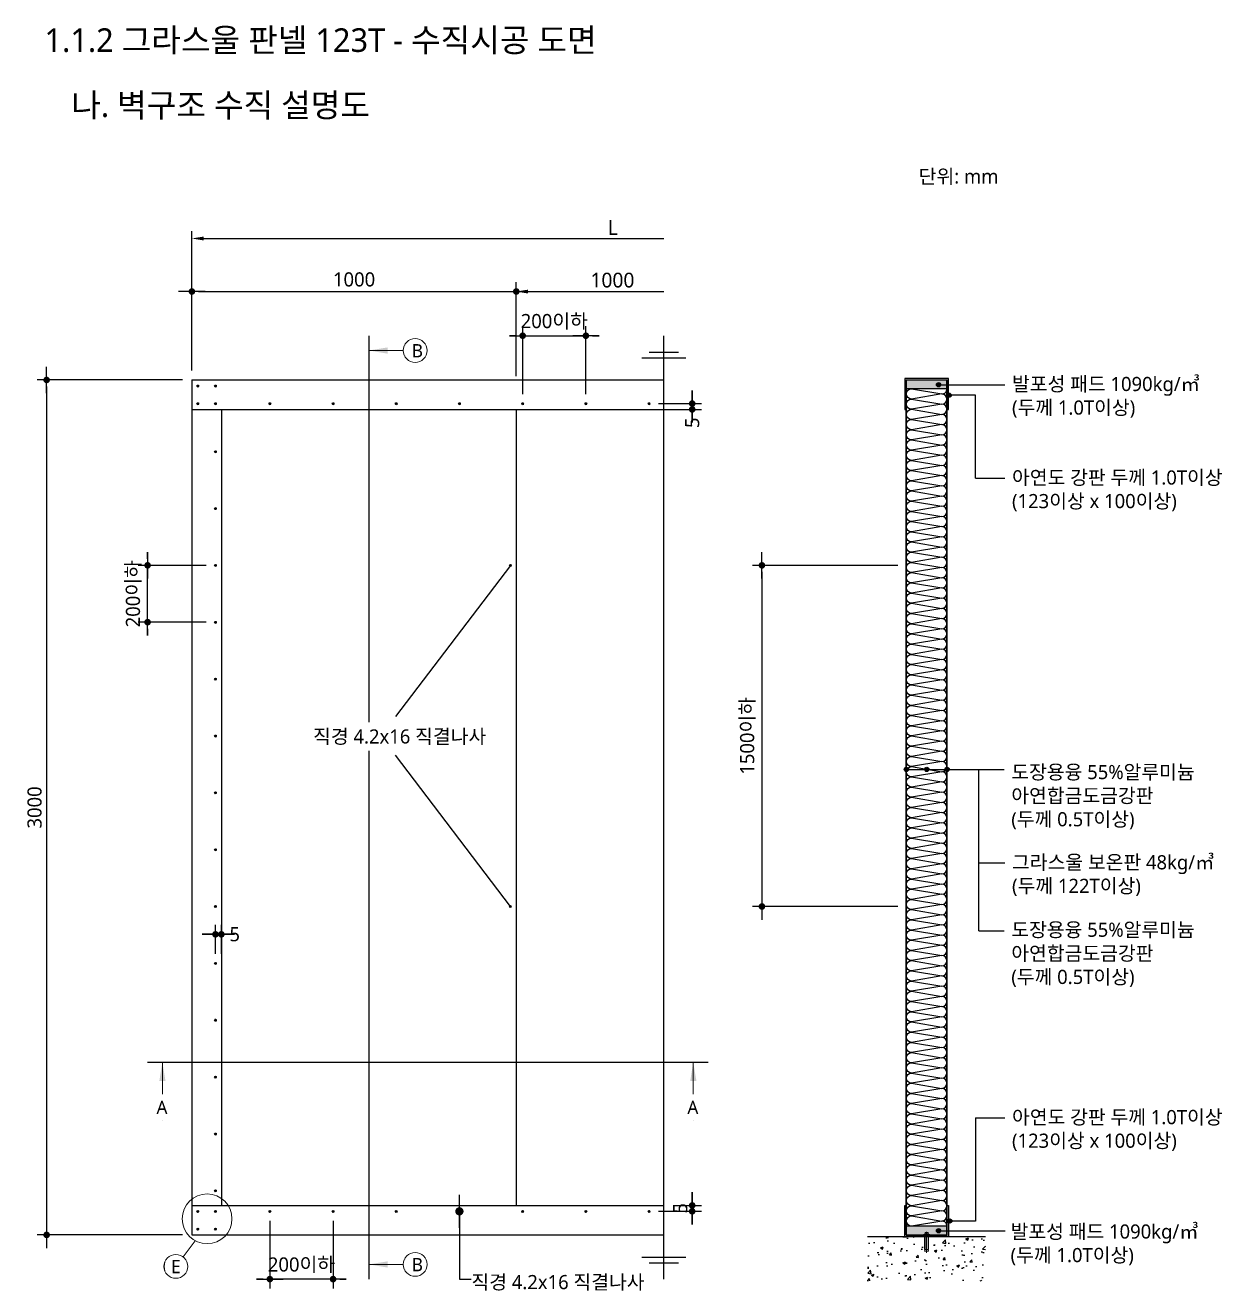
# Model space of a CAD drawing. Header units: millimetres. Extents: x -1365 to 31821, y 84 to 2865.
# Drawn here: x 17125 to 18146, y 1004 to 2077 of the extents above; entities that cross this region are included whole.
import ezdxf

# ---------------------------------------------------------------- set-up
doc = ezdxf.new("R2010")
doc.units = ezdxf.units.MM
doc.header["$LTSCALE"] = 10
doc.layers.get('DEFPOINTS').update_dxf_attribs({"color": 137})
for name, color, linetype in [('DIM', 7, 'Continuous'), ('SYM-LEAD', 6, 'Continuous'), ('SYP_BOLT', 9, 'Continuous'), ('SYP_CEN', 1, 'Continuous'), ('SYP_FLASHING', 5, 'Continuous'), ('SYP_HATCH', 9, 'Continuous'), ('SYP_INSUL', 252, 'Continuous'), ('SYP_LEADER', 7, 'Continuous'), ('SYP_PANEL', 2, 'Continuous'), ('SYP_STEEL', 4, 'Continuous'), ('SYP_TEXT', 3, 'Continuous'), ('TEXT', 3, 'Continuous')]:
    doc.layers.add(name, color=color, linetype=linetype)
doc.styles.get("Standard").update_dxf_attribs({"font": 'malgun.ttf'})
doc.styles.add('SY PANEL', font='malgun.ttf')
doc.styles.add('SY맑은고딕', font='malgun.ttf', dxfattribs={"height": 100})
doc.styles.add('맑은고딕', font='malgun.ttf')
doc.styles.add('스타일1', font='malgun.ttf')
doc.dimstyles.new('GAUN-10', dxfattribs={"dimscale": 10, "dimtxt": 1.5, "dimasz": 0.7, "dimexe": 1, "dimexo": 1, "dimgap": 0.5, "dimtad": 1, "dimdec": 0, "dimzin": 1, "dimdsep": 46, "dimlunit": 6, "dimtxsty": '맑은고딕', "dimblk": 'CJDOT', "dimcen": 0.09, "dimdle": 1, "dimclrd": 256, "dimclre": 256, "dimclrt": 3, "dimadec": 0, "dimazin": 0, "dimtfac": 1, "dimtdec": 0, "dimtix": 1, "dimtmove": 2, "dimatfit": 3, "dimldrblk": 'CJDOT', "dimfxl": 1, "dimtolj": 1, "dimtzin": 1, "dimarcsym": 0})
doc.dimstyles.new('GAUN-8', dxfattribs={"dimscale": 8, "dimtxt": 1.5, "dimasz": 0.7, "dimexe": 1, "dimexo": 1, "dimgap": 0.5, "dimtad": 1, "dimdec": 0, "dimzin": 1, "dimdsep": 46, "dimlunit": 6, "dimtxsty": '맑은고딕', "dimblk": 'CJDOT', "dimcen": 0.09, "dimdle": 1, "dimclrd": 256, "dimclre": 256, "dimclrt": 3, "dimadec": 0, "dimazin": 0, "dimtfac": 1, "dimtdec": 0, "dimtix": 1, "dimtmove": 2, "dimatfit": 3, "dimfxl": 1, "dimtolj": 1, "dimtzin": 1, "dimarcsym": 0})

# ---------------------------------------------------------------- blocks, each defined once
blk = doc.blocks.new('CJDOT')
blk.add_line((-2, 0), (2, 0))
at = {"const_width": 0.5}
blk.add_lwpolyline([(-0.25, 0, 1), (0.25, 0, 1)], format="xyb", close=True, dxfattribs=at)
blk = doc.blocks.new('*D291')
at = {"layer": 'DEFPOINTS', "color": 0, "transparency": 16777216}
for p in [(17600.2, 1814), (17546.6, 1756.5), (17600.2, 1756.5)]:
    blk.add_point(p, dxfattribs=at)
at = {"layer": 'DIM', "lineweight": -2, "transparency": 16777216}
for p, q in [((17541, 1814), (17535.4, 1814)), ((17546.6, 1764.5), (17546.6, 1822)), ((17546.6, 1814), (17600.2, 1814)), ((17600.2, 1764.5), (17600.2, 1822)), ((17605.8, 1814), (17611.4, 1814))]:
    blk.add_line(p, q, dxfattribs=at)
at = {"layer": 'DIM', "lineweight": -2, "transparency": 16777216, "xscale": 5.6, "yscale": 5.6, "zscale": 5.6}
blk.add_blockref('CJDOT', (17546.6, 1814), dxfattribs=at)
at = {"layer": 'DIM', "lineweight": -2, "transparency": 16777216, "xscale": 5.6, "yscale": 5.6, "zscale": 5.6, "rotation": 180}
blk.add_blockref('CJDOT', (17600.2, 1814), dxfattribs=at)
at = {"layer": 'DIM', "color": 3, "transparency": 16777216, "insert": (17573.4, 1825.8), "char_height": 12, "attachment_point": 5, "style": '맑은고딕'}
blk.add_mtext('\\A1;200이하', dxfattribs=at)
blk = doc.blocks.new('*D292')
at = {"layer": 'DEFPOINTS', "color": 0, "transparency": 16777216}
for p in [(17541.2, 1851.5), (17266.2, 1776.5), (17541.2, 1776.5)]:
    blk.add_point(p, dxfattribs=at)
at = {"layer": 'DIM', "lineweight": -2, "transparency": 16777216}
for p, q in [((17266.2, 1784.5), (17266.2, 1859.5)), ((17541.2, 1784.5), (17541.2, 1859.5)), ((17271.8, 1851.5), (17535.6, 1851.5))]:
    blk.add_line(p, q, dxfattribs=at)
at = {"layer": 'DIM', "lineweight": -2, "transparency": 16777216, "xscale": 5.6, "yscale": 5.6, "zscale": 5.6, "rotation": 180}
blk.add_blockref('CJDOT', (17266.2, 1851.5), dxfattribs=at)
at = {"layer": 'DIM', "lineweight": -2, "transparency": 16777216, "xscale": 5.6, "yscale": 5.6, "zscale": 5.6}
blk.add_blockref('CJDOT', (17541.2, 1851.5), dxfattribs=at)
at = {"layer": 'DIM', "color": 3, "transparency": 16777216, "insert": (17403.7, 1861.7), "char_height": 12, "attachment_point": 5, "style": '맑은고딕'}
blk.add_mtext('\\A1;1000', dxfattribs=at)
blk = doc.blocks.new('*D307')
at = {"layer": 'DEFPOINTS', "color": 0, "transparency": 16777216}
for p in [(17266.2, 1776.5), (17143.1, 1051.5), (17266.2, 1051.5)]:
    blk.add_point(p, dxfattribs=at)
at = {"layer": 'DIM', "lineweight": -2, "transparency": 16777216}
for p, q in [((17258.2, 1776.5), (17135.1, 1776.5)), ((17143.1, 1770.9), (17143.1, 1057.1)), ((17258.2, 1051.5), (17135.1, 1051.5))]:
    blk.add_line(p, q, dxfattribs=at)
at = {"layer": 'DIM', "lineweight": -2, "transparency": 16777216, "xscale": 5.6, "yscale": 5.6, "zscale": 5.6}
for p, rotation in [((17143.1, 1776.5), 90), ((17143.1, 1051.5), 270)]:
    blk.add_blockref('CJDOT', p, dxfattribs=dict(at, rotation=rotation))
at = {"layer": 'DIM', "color": 3, "transparency": 16777216, "insert": (17132.9, 1414), "char_height": 12, "attachment_point": 5, "rotation": 90, "style": '맑은고딕'}
blk.add_mtext('\\A1;3000', dxfattribs=at)
blk = doc.blocks.new('*D308')
at = {"layer": 'DEFPOINTS', "color": 0, "transparency": 16777216}
for p in [(17291.2, 1306.4), (17286.2, 1281.8), (17291.2, 1281.8)]:
    blk.add_point(p, dxfattribs=at)
at = {"layer": 'DIM', "lineweight": -2, "transparency": 16777216}
for p, q in [((17286.2, 1289.8), (17286.2, 1314.4)), ((17291.2, 1289.8), (17291.2, 1314.4)), ((17280.6, 1306.4), (17275, 1306.4)), ((17286.2, 1306.4), (17291.2, 1306.4)), ((17296.8, 1306.4), (17302.4, 1306.4))]:
    blk.add_line(p, q, dxfattribs=at)
at = {"layer": 'DIM', "lineweight": -2, "transparency": 16777216, "xscale": 5.6, "yscale": 5.6, "zscale": 5.6}
blk.add_blockref('CJDOT', (17286.2, 1306.4), dxfattribs=at)
at = {"layer": 'DIM', "lineweight": -2, "transparency": 16777216, "xscale": 5.6, "yscale": 5.6, "zscale": 5.6, "rotation": 180}
blk.add_blockref('CJDOT', (17291.2, 1306.4), dxfattribs=at)
at = {"layer": 'DIM', "color": 3, "transparency": 16777216, "insert": (17302.5, 1306.4), "char_height": 12, "attachment_point": 5, "style": '맑은고딕'}
blk.add_mtext('\\A1;5', dxfattribs=at)
blk = doc.blocks.new('*D293')
at = {"layer": 'DEFPOINTS', "color": 0, "transparency": 16777216}
for p in [(17228.7, 1619.3), (17286.2, 1619.3), (17286.2, 1571.1)]:
    blk.add_point(p, dxfattribs=at)
at = {"layer": 'DIM', "lineweight": -2, "transparency": 16777216}
for p, q in [((17228.7, 1624.9), (17228.7, 1630.5)), ((17278.2, 1619.3), (17220.7, 1619.3)), ((17228.7, 1571.1), (17228.7, 1619.3)), ((17278.2, 1571.1), (17220.7, 1571.1)), ((17228.7, 1565.5), (17228.7, 1559.9))]:
    blk.add_line(p, q, dxfattribs=at)
at = {"layer": 'DIM', "lineweight": -2, "transparency": 16777216, "xscale": 5.6, "yscale": 5.6, "zscale": 5.6}
for p, rotation in [((17228.7, 1619.3), 270), ((17228.7, 1571.1), 90)]:
    blk.add_blockref('CJDOT', p, dxfattribs=dict(at, rotation=rotation))
at = {"layer": 'DIM', "color": 3, "transparency": 16777216, "insert": (17216.9, 1595.2), "char_height": 12, "attachment_point": 5, "rotation": 90, "style": '맑은고딕'}
blk.add_mtext('\\A1;200이하', dxfattribs=at)
blk = doc.blocks.new('*D294')
at = {"layer": 'DEFPOINTS', "color": 0, "transparency": 16777216}
for p in [(17653.7, 1756.5), (17653.7, 1751.5), (17690.3, 1751.5)]:
    blk.add_point(p, dxfattribs=at)
at = {"layer": 'DIM', "lineweight": -2, "transparency": 16777216}
for p, q in [((17690.3, 1762.1), (17690.3, 1767.7)), ((17661.7, 1756.5), (17698.3, 1756.5)), ((17661.7, 1751.5), (17698.3, 1751.5)), ((17690.3, 1756.5), (17690.3, 1751.5)), ((17690.3, 1745.9), (17690.3, 1740.3))]:
    blk.add_line(p, q, dxfattribs=at)
at = {"layer": 'DIM', "lineweight": -2, "transparency": 16777216, "xscale": 5.6, "yscale": 5.6, "zscale": 5.6}
for p, rotation in [((17690.3, 1756.5), 270), ((17690.3, 1751.5), 90)]:
    blk.add_blockref('CJDOT', p, dxfattribs=dict(at, rotation=rotation))
at = {"layer": 'DIM', "color": 3, "transparency": 16777216, "insert": (17690.3, 1740.2), "char_height": 12, "attachment_point": 5, "rotation": 90, "style": '맑은고딕'}
blk.add_mtext('\\A1;5', dxfattribs=at)
blk = doc.blocks.new('*D295')
at = {"layer": 'DEFPOINTS', "color": 0, "transparency": 16777216}
for p in [(17666.2, 1076.5), (17653.7, 1071.5), (17690.3, 1071.5)]:
    blk.add_point(p, dxfattribs=at)
at = {"layer": 'DIM', "lineweight": -2, "transparency": 16777216}
for p, q in [((17690.3, 1082.1), (17690.3, 1087.7)), ((17674.2, 1076.5), (17698.3, 1076.5)), ((17690.3, 1076.5), (17690.3, 1071.5)), ((17661.7, 1071.5), (17698.3, 1071.5)), ((17690.3, 1065.9), (17690.3, 1060.3))]:
    blk.add_line(p, q, dxfattribs=at)
at = {"layer": 'DIM', "lineweight": -2, "transparency": 16777216, "xscale": 5.6, "yscale": 5.6, "zscale": 5.6}
for p, rotation in [((17690.3, 1076.5), 270), ((17690.3, 1071.5), 90)]:
    blk.add_blockref('CJDOT', p, dxfattribs=dict(at, rotation=rotation))
at = {"layer": 'DIM', "color": 3, "transparency": 16777216, "insert": (17680.2, 1074), "char_height": 12, "attachment_point": 5, "rotation": 90, "style": '맑은고딕'}
blk.add_mtext('\\A1;5', dxfattribs=at)
blk = doc.blocks.new('*D296')
at = {"layer": 'DEFPOINTS', "color": 0, "transparency": 16777216}
for p in [(17332.3, 1071.5), (17385.9, 1071.5), (17332.3, 1014)]:
    blk.add_point(p, dxfattribs=at)
at = {"layer": 'DIM', "lineweight": -2, "transparency": 16777216}
for p, q in [((17332.3, 1063.5), (17332.3, 1006)), ((17385.9, 1063.5), (17385.9, 1006)), ((17326.7, 1014), (17321.1, 1014)), ((17385.9, 1014), (17332.3, 1014)), ((17391.5, 1014), (17397.1, 1014))]:
    blk.add_line(p, q, dxfattribs=at)
at = {"layer": 'DIM', "lineweight": -2, "transparency": 16777216, "xscale": 5.6, "yscale": 5.6, "zscale": 5.6}
blk.add_blockref('CJDOT', (17332.3, 1014), dxfattribs=at)
at = {"layer": 'DIM', "lineweight": -2, "transparency": 16777216, "xscale": 5.6, "yscale": 5.6, "zscale": 5.6, "rotation": 180}
blk.add_blockref('CJDOT', (17385.9, 1014), dxfattribs=at)
at = {"layer": 'DIM', "color": 3, "transparency": 16777216, "insert": (17359.1, 1025.8), "char_height": 12, "attachment_point": 5, "style": '맑은고딕'}
blk.add_mtext('\\A1;200이하', dxfattribs=at)
blk = doc.blocks.new('*D297')
at = {"layer": 'DEFPOINTS', "color": 0, "transparency": 16777216}
for p in [(17872.5, 1619.3), (17749.4, 1330), (17872.5, 1330)]:
    blk.add_point(p, dxfattribs=at)
at = {"layer": 'DIM', "lineweight": -2, "transparency": 16777216}
for p, q in [((17864.5, 1619.3), (17741.4, 1619.3)), ((17749.4, 1613.7), (17749.4, 1335.6)), ((17864.5, 1330), (17741.4, 1330))]:
    blk.add_line(p, q, dxfattribs=at)
at = {"layer": 'DIM', "lineweight": -2, "transparency": 16777216, "xscale": 5.6, "yscale": 5.6, "zscale": 5.6}
for p, rotation in [((17749.4, 1619.3), 90), ((17749.4, 1330), 270)]:
    blk.add_blockref('CJDOT', p, dxfattribs=dict(at, rotation=rotation))
at = {"layer": 'DIM', "color": 3, "transparency": 16777216, "insert": (17737.5, 1474.7), "char_height": 12, "attachment_point": 5, "rotation": 90, "style": '맑은고딕'}
blk.add_mtext('\\A1;1500이하', dxfattribs=at)

msp = doc.modelspace()

# ---------------------------------------------------------------- hatches: boundary and pattern name
at = {"layer": 'SYM-LEAD'}
for points in [[(17900.9, 1772.4, 1), (17897.3, 1772.4, 1)], [(17909.9, 1763.5, 1), (17906.2, 1763.5, 1)], [(17873.7, 1446.2, 1), (17870.1, 1446.2, 1)], [(17890.9, 1446.2, 1), (17887.2, 1446.2, 1)], [(17908.1, 1446.2, 1), (17904.4, 1446.2, 1)], [(17910.5, 1063.3, 1), (17906.8, 1063.3, 1)], [(17900.9, 1055, 1), (17897.3, 1055, 1)]]:
    msp.add_hatch(color=256, dxfattribs=at).paths.add_polyline_path(points)
at = {"layer": 'SYP_BOLT'}
h = msp.add_hatch(color=256, dxfattribs=at)
h.paths.add_polyline_path([(17890.4, 1052.4), (17890.2, 1052.4), (17890.2, 1052), (17890.4, 1052)])
h.paths.add_polyline_path([(17887.7, 1052.4), (17887.7, 1052), (17887.8, 1052), (17887.8, 1052.4)])
at = {"layer": 'SYP_HATCH', "lineweight": -2}
h = msp.add_hatch(color=256, dxfattribs=at)
h.dxf.hatch_style = 1
h.paths.add_polyline_path([(17871.9, 1769), (17871.9, 1776.5), (17906.1, 1776.5), (17906.1, 1769)])
h.paths.add_polyline_path([(17906.1, 1769), (17906.1, 1776.5), (17906.3, 1776.5), (17906.3, 1769)])
h.paths.add_polyline_path([(17871.8, 1769), (17871.8, 1776.5), (17871.9, 1776.5), (17871.9, 1769)])
h = msp.add_hatch(color=256, dxfattribs=at)
h.dxf.hatch_style = 1
h.paths.add_polyline_path([(17871.9, 1059), (17871.9, 1051.5), (17906.1, 1051.5), (17906.1, 1059)])
h.paths.add_polyline_path([(17906.1, 1059), (17906.1, 1051.5), (17906.3, 1051.5), (17906.3, 1059)])
h.paths.add_polyline_path([(17871.8, 1059), (17871.8, 1051.5), (17871.9, 1051.5), (17871.9, 1059)])
h = msp.add_hatch(dxfattribs=at)
h.set_pattern_fill('AR-CONC', color=256, scale=0.125)
h.set_pattern_definition([(50, (17839.016, 1012.702), (22.773, -1.9924), [2.3813, -26.1938]), (355, (17839.016, 1012.702), (-4.4054, 23.882), [1.905, -20.955]), (100.451, (17840.914, 1012.536), (18.3677, 21.8897), [2.0238, -22.2613]), (46.184, (17839.016, 1019.052), (33.885, -5.255), [3.572, -39.291]), (96.636, (17841.84, 1018.614), (29.676, 30.928), [3.036, -33.392]), (351.184, (17839.016, 1019.052), (29.676, 30.928), [2.8575, -31.4325]), (21, (17842.191, 1017.465), (18.9518, -12.783), [2.3813, -26.1938]), (326, (17842.19, 1017.465), (7.725, 23.0235), [1.905, -20.955]), (71.451, (17843.77, 1016.4), (26.677, 10.2403), [2.0238, -22.2612]), (37.5, (17839.016, 1012.702), (0.3861, 10.5694), [0, -20.701, 0, -21.2725, 0, -21.0344]), (7.5, (17839.016, 1012.702), (8.3525, 12.5226), [0, -12.1285, 0, -20.2248, 0, -8.0169]), (327.5, (17831.936, 1012.702), (16.9488, -0.7161), [0, -7.9375, 0, -24.765, 0, -32.8612]), (317.5, (17828.76, 1012.702), (18.5161, 3.1783), [0, -10.3187, 0, -16.4465, 0, -23.3362])])
h.paths.add_polyline_path([(17839, 1012.7), (17839, 1050.2), (17887.3, 1050.2), (17887.3, 1039.2), (17887.7, 1039.2), (17887.3, 1037.6), (17890.7, 1037.6), (17890.4, 1039.2), (17890.7, 1039.2), (17890.7, 1050.2), (17939, 1050.2), (17939, 1012.7)])

# ---------------------------------------------------------------- linework, layer by layer
at = {"lineweight": -2}
msp.add_line((17839, 1050.2), (17939, 1050.2), dxfattribs=at)
at = {"layer": 'DIM'}
for p, q in [((17266.2, 1854.6), (17266.2, 1902.7)), ((17276.2, 1896.5), (17666.2, 1896.5)), ((17541.2, 1779.6), (17541.2, 1857.7)), ((17551.2, 1851.5), (17666.2, 1851.5))]:
    msp.add_line(p, q, dxfattribs=at)
for points in [[(17276.2, 1898.1), (17276.2, 1894.8), (17266.2, 1896.5)], [(17551.2, 1853.1), (17551.2, 1849.8), (17541.2, 1851.5)]]:
    msp.add_solid(points, dxfattribs=at)
at = {"layer": 'SYM-LEAD'}
for p, q in [((17898.7, 1772.4), (17955.6, 1772.4)), ((17930.5, 1763.5), (17908, 1763.5)), ((17930.5, 1693.2), (17930.5, 1763.5)), ((17930.5, 1693.2), (17955.6, 1693.2)), ((17871.9, 1446.2), (17933.3, 1446.2)), ((17933.3, 1309.5), (17933.3, 1446.2)), ((17933.3, 1446.2), (17955.6, 1446.2)), ((17933.3, 1366.9), (17955.6, 1366.9)), ((17933.3, 1309.5), (17955.6, 1309.5)), ((17930.5, 1150.7), (17955.6, 1150.7)), ((17930.5, 1150.7), (17930.5, 1063.3)), ((17930.5, 1063.3), (17908.1, 1063.3))]:
    msp.add_line(p, q, dxfattribs=at)
for centre in [(17899.1, 1772.4), (17908, 1763.5), (17871.9, 1446.2), (17889.1, 1446.2), (17906.3, 1446.2), (17908.6, 1063.3), (17899.1, 1055)]:
    msp.add_circle(centre, 1.83, dxfattribs=at)
at = {"layer": 'SYP_BOLT'}
for p, q in [((17270.4, 1770.9), (17272.1, 1772)), ((17270.9, 1772.4), (17271.5, 1770.5)), ((17285.4, 1770.9), (17287.1, 1772)), ((17285.9, 1772.4), (17286.5, 1770.5)), ((17270.4, 1755.9), (17272.1, 1757)), ((17270.9, 1757.4), (17271.5, 1755.5)), ((17285.4, 1755.9), (17287.1, 1757)), ((17285.9, 1757.4), (17286.5, 1755.5)), ((17331.5, 1755.9), (17333.2, 1757)), ((17332, 1757.4), (17332.6, 1755.5)), ((17385, 1755.9), (17386.7, 1757)), ((17385.6, 1757.4), (17386.2, 1755.5)), ((17438.6, 1755.9), (17440.3, 1757)), ((17439.1, 1757.4), (17439.8, 1755.5)), ((17492.2, 1755.9), (17493.9, 1757)), ((17492.7, 1757.4), (17493.3, 1755.5)), ((17545.7, 1755.9), (17547.4, 1757)), ((17546.3, 1757.4), (17546.9, 1755.5)), ((17599.3, 1755.9), (17601, 1757)), ((17599.8, 1757.4), (17600.5, 1755.5)), ((17652.9, 1755.9), (17654.6, 1757)), ((17653.4, 1757.4), (17654, 1755.5)), ((17285.4, 1715.2), (17287.1, 1716.3)), ((17285.9, 1716.7), (17286.5, 1714.8)), ((17285.4, 1667), (17287.1, 1668.1)), ((17285.9, 1668.5), (17286.5, 1666.6)), ((17285.4, 1618.8), (17287.1, 1619.9)), ((17285.9, 1620.3), (17286.5, 1618.3)), ((17535.4, 1618.8), (17537.1, 1619.9)), ((17535.9, 1620.3), (17536.5, 1618.3)), ((17285.4, 1570.5), (17287.1, 1571.6)), ((17285.9, 1572.1), (17286.5, 1570.1)), ((17285.9, 1523.8), (17286.5, 1521.9)), ((17285.4, 1522.3), (17287.1, 1523.4)), ((17285.4, 1474.1), (17287.1, 1475.2)), ((17285.9, 1475.6), (17286.5, 1473.7)), ((17285.9, 1427.4), (17286.5, 1425.5)), ((17285.4, 1425.9), (17287.1, 1427)), ((17285.4, 1377.7), (17287.1, 1378.8)), ((17285.9, 1379.2), (17286.5, 1377.3)), ((17285.4, 1329.5), (17287.1, 1330.6)), ((17285.9, 1331), (17286.5, 1329.1)), ((17535.4, 1329.5), (17537.1, 1330.6)), ((17535.9, 1331), (17536.5, 1329.1)), ((17285.4, 1281.3), (17287.1, 1282.4)), ((17285.9, 1282.8), (17286.5, 1280.8)), ((17285.4, 1233), (17287.1, 1234.1)), ((17285.9, 1234.6), (17286.5, 1232.6)), ((17285.4, 1184.8), (17287.1, 1185.9)), ((17285.9, 1186.3), (17286.5, 1184.4)), ((17285.4, 1136.6), (17287.1, 1137.7)), ((17285.9, 1138.1), (17286.5, 1136.2)), ((17285.4, 1088.4), (17287.1, 1089.5)), ((17285.9, 1089.9), (17286.5, 1088)), ((17270.4, 1070.9), (17272.1, 1072)), ((17270.9, 1072.4), (17271.5, 1070.5)), ((17285.4, 1070.9), (17287.1, 1072)), ((17285.9, 1072.4), (17286.5, 1070.5)), ((17331.5, 1070.9), (17333.2, 1072)), ((17332, 1072.4), (17332.6, 1070.5)), ((17385, 1070.9), (17386.7, 1072)), ((17385.6, 1072.4), (17386.2, 1070.5)), ((17438.6, 1070.9), (17440.3, 1072)), ((17439.1, 1072.4), (17439.8, 1070.5)), ((17492.2, 1070.9), (17493.9, 1072)), ((17492.7, 1072.4), (17493.3, 1070.5)), ((17545.7, 1070.9), (17547.4, 1072)), ((17546.3, 1072.4), (17546.9, 1070.5)), ((17599.3, 1070.9), (17601, 1072)), ((17599.8, 1072.4), (17600.5, 1070.5)), ((17652.9, 1070.9), (17654.6, 1072)), ((17653.4, 1072.4), (17654, 1070.5)), ((17270.4, 1055.9), (17272.1, 1057)), ((17270.9, 1057.4), (17271.5, 1055.5)), ((17285.4, 1055.9), (17287.1, 1057)), ((17285.9, 1057.4), (17286.5, 1055.5))]:
    msp.add_line(p, q, dxfattribs=at)
at = {"layer": 'SYP_BOLT', "lineweight": 15}
for p, q in [((17886.3, 1051.7), (17886.3, 1050.5)), ((17887, 1052), (17891, 1052)), ((17887.7, 1053.3), (17887.8, 1053.5)), ((17887.7, 1053.3), (17887.7, 1052)), ((17887.7, 1053.3), (17890.4, 1053.3)), ((17887.7, 1051.7), (17887.7, 1050.5)), ((17887.8, 1053.5), (17890.2, 1053.5)), ((17887.8, 1053.5), (17887.8, 1052)), ((17889, 1054.1), (17889, 1036.4)), ((17890.4, 1053.3), (17890.2, 1053.5)), ((17890.2, 1053.5), (17890.2, 1052)), ((17890.4, 1053.3), (17890.4, 1052)), ((17891, 1052), (17890.4, 1052)), ((17890.4, 1051.7), (17890.4, 1050.5)), ((17891.7, 1051.7), (17891.7, 1050.5)), ((17887.3, 1050.2), (17887.3, 1039.2)), ((17887.7, 1050.2), (17887.7, 1039.2)), ((17890.4, 1050.2), (17890.4, 1039.2)), ((17890.7, 1050.2), (17890.7, 1039.2)), ((17887.3, 1039.2), (17890.7, 1039.2)), ((17887.7, 1039.2), (17887.3, 1037.6)), ((17887.3, 1037.6), (17890.7, 1037.6)), ((17890.4, 1039.2), (17890.7, 1037.6))]:
    msp.add_line(p, q, dxfattribs=at)
at = {"layer": 'SYP_BOLT'}
for centre, radius in [((17271.2, 1771.5), 0.707), ((17271.2, 1771.5), 0.353), ((17286.2, 1771.5), 0.707), ((17286.2, 1771.5), 0.353), ((17271.2, 1756.5), 0.707), ((17271.2, 1756.5), 0.353), ((17286.2, 1756.5), 0.707), ((17286.2, 1756.5), 0.353), ((17332.3, 1756.5), 0.707), ((17332.3, 1756.5), 0.353), ((17385.9, 1756.5), 0.707), ((17385.9, 1756.5), 0.353), ((17439.4, 1756.5), 0.707), ((17439.4, 1756.5), 0.353), ((17493, 1756.5), 0.707), ((17493, 1756.5), 0.353), ((17546.6, 1756.5), 0.707), ((17546.6, 1756.5), 0.353), ((17600.2, 1756.5), 0.707), ((17600.2, 1756.5), 0.353), ((17653.7, 1756.5), 0.707), ((17653.7, 1756.5), 0.353), ((17286.2, 1715.7), 0.707), ((17286.2, 1715.7), 0.353), ((17286.2, 1667.5), 0.707), ((17286.2, 1667.5), 0.353), ((17286.2, 1619.3), 0.707), ((17286.2, 1619.3), 0.353), ((17536.2, 1619.3), 0.707), ((17536.2, 1619.3), 0.353), ((17286.2, 1571.1), 0.707), ((17286.2, 1571.1), 0.353), ((17286.2, 1522.9), 0.707), ((17286.2, 1522.9), 0.353), ((17286.2, 1474.7), 0.707), ((17286.2, 1474.7), 0.353), ((17286.2, 1426.5), 0.707), ((17286.2, 1426.5), 0.353), ((17286.2, 1378.2), 0.707), ((17286.2, 1378.2), 0.353), ((17286.2, 1330), 0.707), ((17536.2, 1330), 0.707), ((17286.2, 1330), 0.353), ((17536.2, 1330), 0.353), ((17286.2, 1281.8), 0.707), ((17286.2, 1281.8), 0.353), ((17286.2, 1233.6), 0.707), ((17286.2, 1233.6), 0.353), ((17286.2, 1185.4), 0.707), ((17286.2, 1185.4), 0.353), ((17286.2, 1137.2), 0.707), ((17286.2, 1137.2), 0.353), ((17286.2, 1089), 0.707), ((17286.2, 1089), 0.353), ((17271.2, 1071.5), 0.707), ((17271.2, 1071.5), 0.353), ((17286.2, 1071.5), 0.707), ((17286.2, 1071.5), 0.353), ((17332.3, 1071.5), 0.707), ((17332.3, 1071.5), 0.353), ((17385.9, 1071.5), 0.707), ((17385.9, 1071.5), 0.353), ((17439.4, 1071.5), 0.707), ((17439.4, 1071.5), 0.353), ((17493, 1071.5), 0.707), ((17493, 1071.5), 0.353), ((17546.6, 1071.5), 0.707), ((17546.6, 1071.5), 0.353), ((17600.2, 1071.5), 0.707), ((17600.2, 1071.5), 0.353), ((17653.7, 1071.5), 0.707), ((17653.7, 1071.5), 0.353), ((17271.2, 1056.5), 0.707), ((17271.2, 1056.5), 0.353), ((17286.2, 1056.5), 0.707), ((17286.2, 1056.5), 0.353)]:
    msp.add_circle(centre, radius, dxfattribs=at)
at = {"layer": 'SYP_BOLT', "lineweight": 15}
for centre, radius, start, end in [((17887, 1051.1), 0.886, 40.8748, 139.1252), ((17889, 1048.9), 3.09, 64.2552, 115.7448), ((17891, 1051.1), 0.886, 40.8748, 139.1252), ((17887, 1051.1), 0.886, 220.8748, 319.1252), ((17889, 1053.3), 3.09, 244.2552, 295.7448), ((17891, 1051.1), 0.886, 220.8748, 319.1252)]:
    msp.add_arc(centre, radius, start, end, dxfattribs=at)
at = {"layer": 'SYP_CEN', "lineweight": -2}
for p, q in [((17416.2, 1814), (17416.2, 1014)), ((17666.2, 1014), (17666.2, 1814)), ((17647.5, 1795.2), (17685, 1795.2)), ((17653.7, 1800.2), (17678.7, 1800.2)), ((17228.7, 1197.9), (17703.7, 1197.9)), ((17647.5, 1032.7), (17685, 1032.7)), ((17653.7, 1027.7), (17678.7, 1027.7))]:
    msp.add_line(p, q, dxfattribs=at)
at = {"layer": 'SYP_FLASHING', "lineweight": -2}
for points in [[(17871.8, 1751.5), (17871.8, 1776.5), (17906.3, 1776.5), (17906.3, 1751.5), (17907.5, 1751.5), (17907.5, 1777.7), (17870.5, 1777.7), (17870.5, 1751.5), (17871.8, 1751.5)], [(17871.8, 1076.5), (17871.8, 1051.5), (17906.3, 1051.5), (17906.3, 1076.5), (17907.5, 1076.5), (17907.5, 1050.2), (17870.5, 1050.2), (17870.5, 1076.5), (17871.8, 1076.5)]]:
    msp.add_lwpolyline(points, dxfattribs=at)
at = {"layer": 'SYP_INSUL', "lineweight": -2}
msp.add_lwpolyline([(17906.3, 1059, 0.414214), (17901.9, 1063.3), (17876.1, 1059, -1), (17876.1, 1067.6), (17901.9, 1063.3, 1), (17901.9, 1071.9), (17876.1, 1067.6, -1), (17876.1, 1076.3), (17901.9, 1071.9, 1), (17901.9, 1080.6), (17876.1, 1076.3, -1), (17876.1, 1084.9), (17901.9, 1080.6, 1), (17901.9, 1089.3), (17876.1, 1084.9, -1), (17876.1, 1093.6), (17901.9, 1089.3, 1), (17901.9, 1097.9), (17876.1, 1093.6, -1), (17876.1, 1102.2), (17901.9, 1097.9, 1), (17901.9, 1106.6), (17876.1, 1102.2, -1), (17876.1, 1110.9), (17901.9, 1106.6, 1), (17901.9, 1115.2), (17876.1, 1110.9, -1), (17876.1, 1119.6), (17901.9, 1115.2, 1), (17901.9, 1123.9), (17876.1, 1119.6, -1), (17876.1, 1128.2), (17901.9, 1123.9, 1), (17901.9, 1132.5), (17876.1, 1128.2, -1), (17876.1, 1136.9), (17901.9, 1132.5, 1), (17901.9, 1141.2), (17876.1, 1136.9, -1), (17876.1, 1145.5), (17901.9, 1141.2, 1), (17901.9, 1149.9), (17876.1, 1145.5, -1), (17876.1, 1154.2), (17901.9, 1149.9, 1), (17901.9, 1158.5), (17876.1, 1154.2, -1), (17876.1, 1162.9), (17901.9, 1158.5, 1), (17901.9, 1167.2), (17876.1, 1162.9, -1), (17876.1, 1171.5), (17901.9, 1167.2, 1), (17901.9, 1175.8), (17876.1, 1171.5, -1), (17876.1, 1180.2), (17901.9, 1175.8, 1), (17901.9, 1184.5), (17876.1, 1180.2, -1), (17876.1, 1188.8), (17901.9, 1184.5, 1), (17901.9, 1193.2), (17876.1, 1188.8, -1), (17876.1, 1197.5), (17901.9, 1193.2, 1), (17901.9, 1201.8), (17876.1, 1197.5, -1), (17876.1, 1206.1), (17901.9, 1201.8, 1), (17901.9, 1210.5), (17876.1, 1206.1, -1), (17876.1, 1214.8), (17901.9, 1210.5, 1), (17901.9, 1219.1), (17876.1, 1214.8, -1), (17876.1, 1223.5), (17901.9, 1219.1, 1), (17901.9, 1227.8), (17876.1, 1223.5, -1), (17876.1, 1232.1), (17901.9, 1227.8, 1), (17901.9, 1236.5), (17876.1, 1232.1, -1), (17876.1, 1240.8), (17901.9, 1236.5, 1), (17901.9, 1245.1), (17876.1, 1240.8, -1), (17876.1, 1249.4), (17901.9, 1245.1, 1), (17901.9, 1253.8), (17876.1, 1249.4, -1), (17876.1, 1258.1), (17901.9, 1253.8, 1), (17901.9, 1262.4), (17876.1, 1258.1, -1), (17876.1, 1266.8), (17901.9, 1262.4, 1), (17901.9, 1271.1), (17876.1, 1266.8, -1), (17876.1, 1275.4), (17901.9, 1271.1, 1), (17901.9, 1279.7), (17876.1, 1275.4, -1), (17876.1, 1284.1), (17901.9, 1279.7, 1), (17901.9, 1288.4), (17876.1, 1284.1, -1), (17876.1, 1292.7), (17901.9, 1288.4, 1), (17901.9, 1297.1), (17876.1, 1292.7, -1), (17876.1, 1301.4), (17901.9, 1297.1, 1), (17901.9, 1305.7), (17876.1, 1301.4, -1), (17876.1, 1310), (17901.9, 1305.7, 1), (17901.9, 1314.4), (17876.1, 1310, -1), (17876.1, 1318.7), (17901.9, 1314.4, 1), (17901.9, 1323), (17876.1, 1318.7, -1), (17876.1, 1327.4), (17901.9, 1323, 1), (17901.9, 1331.7), (17876.1, 1327.4, -1), (17876.1, 1336), (17901.9, 1331.7, 1), (17901.9, 1340.4), (17876.1, 1336, -1), (17876.1, 1344.7), (17901.9, 1340.4, 1), (17901.9, 1349), (17876.1, 1344.7, -1), (17876.1, 1353.3), (17901.9, 1349, 1), (17901.9, 1357.7), (17876.1, 1353.3, -1), (17876.1, 1362), (17901.9, 1357.7, 1), (17901.9, 1366.3), (17876.1, 1362, -1), (17876.1, 1370.7), (17901.9, 1366.3, 1), (17901.9, 1375), (17876.1, 1370.7, -1), (17876.1, 1379.3), (17901.9, 1375, 1), (17901.9, 1383.6), (17876.1, 1379.3, -1), (17876.1, 1388), (17901.9, 1383.6, 1), (17901.9, 1392.3), (17876.1, 1388, -1), (17876.1, 1396.6), (17901.9, 1392.3, 1), (17901.9, 1401), (17876.1, 1396.6, -1), (17876.1, 1405.3), (17901.9, 1401, 1), (17901.9, 1409.6), (17876.1, 1405.3, -1), (17876.1, 1414), (17901.9, 1409.6, 1), (17901.9, 1418.3), (17876.1, 1414, -1), (17876.1, 1422.6), (17901.9, 1418.3, 1), (17901.9, 1426.9), (17876.1, 1422.6, -1), (17876.1, 1431.3), (17901.9, 1426.9, 1), (17901.9, 1435.6), (17876.1, 1431.3, -1), (17876.1, 1439.9), (17901.9, 1435.6, 1), (17901.9, 1444.3), (17876.1, 1439.9, -1), (17876.1, 1448.6), (17901.9, 1444.3, 1), (17901.9, 1452.9), (17876.1, 1448.6, -1), (17876.1, 1457.2), (17901.9, 1452.9, 1), (17901.9, 1461.6), (17876.1, 1457.2, -1), (17876.1, 1465.9), (17901.9, 1461.6, 1), (17901.9, 1470.2), (17876.1, 1465.9, -1), (17876.1, 1474.6), (17901.9, 1470.2, 1), (17901.9, 1478.9), (17876.1, 1474.6, -1), (17876.1, 1483.2), (17901.9, 1478.9, 1), (17901.9, 1487.5), (17876.1, 1483.2, -1), (17876.1, 1491.9), (17901.9, 1487.5, 1), (17901.9, 1496.2), (17876.1, 1491.9, -1), (17876.1, 1500.5), (17901.9, 1496.2, 1), (17901.9, 1504.9), (17876.1, 1500.5, -1), (17876.1, 1509.2), (17901.9, 1504.9, 1), (17901.9, 1513.5), (17876.1, 1509.2, -1), (17876.1, 1517.9), (17901.9, 1513.5, 1), (17901.9, 1522.2), (17876.1, 1517.9, -1), (17876.1, 1526.5), (17901.9, 1522.2, 1), (17901.9, 1530.8), (17876.1, 1526.5, -1), (17876.1, 1535.2), (17901.9, 1530.8, 1), (17901.9, 1539.5), (17876.1, 1535.2, -1), (17876.1, 1543.8), (17901.9, 1539.5, 1), (17901.9, 1548.2), (17876.1, 1543.8, -1), (17876.1, 1552.5), (17901.9, 1548.2, 1), (17901.9, 1556.8), (17876.1, 1552.5, -1), (17876.1, 1561.1), (17901.9, 1556.8, 1), (17901.9, 1565.5), (17876.1, 1561.1, -1), (17876.1, 1569.8), (17901.9, 1565.5, 1), (17901.9, 1574.1), (17876.1, 1569.8, -1), (17876.1, 1578.5), (17901.9, 1574.1, 1), (17901.9, 1582.8), (17876.1, 1578.5, -1), (17876.1, 1587.1), (17901.9, 1582.8, 1), (17901.9, 1591.5), (17876.1, 1587.1, -1), (17876.1, 1595.8), (17901.9, 1591.5, 1), (17901.9, 1600.1), (17876.1, 1595.8, -1), (17876.1, 1604.4), (17901.9, 1600.1, 1), (17901.9, 1608.8), (17876.1, 1604.4, -1), (17876.1, 1613.1), (17901.9, 1608.8, 1), (17901.9, 1617.4), (17876.1, 1613.1, -1), (17876.1, 1621.8), (17901.9, 1617.4, 1), (17901.9, 1626.1), (17876.1, 1621.8, -1), (17876.1, 1630.4), (17901.9, 1626.1, 1), (17901.9, 1634.7), (17876.1, 1630.4, -1), (17876.1, 1639.1), (17901.9, 1634.7, 1), (17901.9, 1643.4), (17876.1, 1639.1, -1), (17876.1, 1647.7), (17901.9, 1643.4, 1), (17901.9, 1652.1), (17876.1, 1647.7, -1), (17876.1, 1656.4), (17901.9, 1652.1, 1), (17901.9, 1660.7), (17876.1, 1656.4, -1), (17876.1, 1665), (17901.9, 1660.7, 1), (17901.9, 1669.4), (17876.1, 1665, -1), (17876.1, 1673.7), (17901.9, 1669.4, 1), (17901.9, 1678), (17876.1, 1673.7, -1), (17876.1, 1682.4), (17901.9, 1678, 1), (17901.9, 1686.7), (17876.1, 1682.4, -1), (17876.1, 1691), (17901.9, 1686.7, 1), (17901.9, 1695.4), (17876.1, 1691, -1), (17876.1, 1699.7), (17901.9, 1695.4, 1), (17901.9, 1704), (17876.1, 1699.7, -1), (17876.1, 1708.3), (17901.9, 1704, 1), (17901.9, 1712.7), (17876.1, 1708.3, -1), (17876.1, 1717), (17901.9, 1712.7, 1), (17901.9, 1721.3), (17876.1, 1717, -1), (17876.1, 1725.7), (17901.9, 1721.3, 1), (17901.9, 1730), (17876.1, 1725.7, -1), (17876.1, 1734.3), (17901.9, 1730, 1), (17901.9, 1738.6), (17876.1, 1734.3, -1), (17876.1, 1743), (17901.9, 1738.6, 1), (17901.9, 1747.3), (17876.1, 1743, -1), (17876.1, 1751.6), (17901.9, 1747.3, 1), (17901.9, 1756), (17876.1, 1751.6, -1), (17876.1, 1760.3), (17901.9, 1756, 1), (17901.9, 1764.6), (17876.1, 1760.3, -1), (17876.1, 1769), (17901.9, 1764.6, 0.414214), (17906.3, 1769)], format="xyb", dxfattribs=at)
at = {"layer": 'SYP_LEADER', "lineweight": 5}
for p, q in [((17241.2, 1197.9), (17241.2, 1168.8)), ((17691.2, 1197.9), (17691.2, 1168.8))]:
    msp.add_line(p, q, dxfattribs=at)
for centre, radius in [((17241.2, 1158.7), 10.1), ((17691.2, 1158.7), 10.1), ((17279.1, 1065.2), 21.1)]:
    msp.add_circle(centre, radius, dxfattribs=at)
for points in [[(17432.2, 1804.1), (17432.2, 1798.8), (17416.2, 1801.5)], [(17243.9, 1181.9), (17238.6, 1181.9), (17241.2, 1197.9)], [(17693.9, 1181.9), (17688.6, 1181.9), (17691.2, 1197.9)], [(17432.2, 1029.1), (17432.2, 1023.8), (17416.2, 1026.5)]]:
    msp.add_solid(points, dxfattribs=at)
at = {"layer": 'SYP_PANEL', "lineweight": -2}
for p, q in [((17871.8, 1051.5), (17871.8, 1776.5)), ((17871.8, 1776.5), (17906.3, 1776.5)), ((17871.9, 1051.5), (17871.9, 1776.5)), ((17906.1, 1051.5), (17906.1, 1776.5)), ((17906.3, 1051.5), (17906.3, 1776.5)), ((17541.2, 1751.5), (17541.2, 1076.5)), ((17871.8, 1051.5), (17906.3, 1051.5)), ((17871.8, 1051.5), (17906.3, 1051.5))]:
    msp.add_line(p, q, dxfattribs=at)
for points in [[(17871.8, 1776.5), (17906.3, 1776.5), (17906.3, 1769), (17871.8, 1769)], [(17871.8, 1051.5), (17906.3, 1051.5), (17906.3, 1059), (17871.8, 1059)]]:
    msp.add_lwpolyline(points, close=True, dxfattribs=at)
at = {"layer": 'SYP_STEEL', "lineweight": -2}
for p, q in [((17266.2, 1776.5), (17266.2, 1751.5)), ((17266.2, 1776.5), (17666.2, 1776.5)), ((17266.2, 1751.5), (17266.2, 1076.5)), ((17266.2, 1751.5), (17666.2, 1751.5)), ((17291.2, 1751.5), (17291.2, 1076.5)), ((17266.2, 1076.5), (17266.2, 1051.5)), ((17266.2, 1076.5), (17666.2, 1076.5)), ((17266.2, 1051.5), (17666.2, 1051.5))]:
    msp.add_line(p, q, dxfattribs=at)

# ---------------------------------------------------------------- texts
at = {"layer": 'DIM', "char_height": 12.5, "attachment_point": 5}
for s, insert in [('L', (17623, 1905.8)), ('1000', (17622.7, 1861.1))]:
    msp.add_mtext(s, dxfattribs=dict(at, insert=insert))
at = {"layer": 'SYP_LEADER', "lineweight": 5, "insert": (17452.6, 1020.7), "char_height": 11.2, "attachment_point": 7, "style": 'SY PANEL', "bg_fill": 2}
msp.add_mtext('B', dxfattribs=at)
at = {"layer": 'SYP_TEXT', "style": 'SY맑은고딕'}
for s, p in [('1.1.2 그라스울 판넬 123T - 수직시공 도면', (17141.3, 2054.7)), ('나. 벽구조 수직 설명도', (17164, 1999.5))]:
    msp.add_text(s, height=20, dxfattribs=at).set_placement(p)
at = {"layer": 'TEXT', "color": 3, "style": '스타일1'}
msp.add_text('직경 4.2x16 직결나사', height=12, dxfattribs=at).set_placement((17503.2, 1005.5))
at = {"layer": 'TEXT', "color": 3, "char_height": 12, "attachment_point": 1, "style": '스타일1', "bg_fill": 2}
for s, insert in [('단위: mm', (17882.3, 1955.1)), ('발포성 패드 1090kg/㎥\\P(두께 1.0T이상)', (17960.2, 1060.4))]:
    msp.add_mtext(s, dxfattribs=dict(at, insert=insert))

# ---------------------------------------------------------------- dimensions: what is measured, and where the dimension line sits
at = {"layer": 'DIM'}
for base, p1, p2, text, picture, middle in [((17541.2, 1851.5), (17266.2, 1776.5), (17541.2, 1776.5), '1000', '*D292', (17403.7, 1861.7)), ((17600.2, 1814), (17546.6, 1756.5), (17600.2, 1756.5), '200이하', '*D291', (17573.4, 1825.8))]:
    dim = msp.add_linear_dim(base=base, p1=p1, p2=p2, text=text, dimstyle='GAUN-8', dxfattribs=at)
    dim.commit()
    dim.dimension.update_dxf_attribs({"geometry": picture, "text_midpoint": middle})
for base, p1, p2, angle, text, picture, middle in [((17143.1, 1051.5), (17266.2, 1776.5), (17266.2, 1051.5), 90, '3000', '*D307', (17132.9, 1414)), ((17228.7, 1619.3), (17286.2, 1571.1), (17286.2, 1619.3), 90, '200이하', '*D293', (17216.9, 1595.2)), ((17749.4, 1330), (17872.5, 1619.3), (17872.5, 1330), 90, '1500이하', '*D297', (17737.5, 1474.7)), ((17332.3, 1014), (17385.9, 1071.5), (17332.3, 1071.5), 180, '200이하', '*D296', (17359.1, 1025.8))]:
    dim = msp.add_linear_dim(base=base, p1=p1, p2=p2, angle=angle, text=text, dimstyle='GAUN-8', dxfattribs=at)
    dim.commit()
    dim.dimension.update_dxf_attribs({"geometry": picture, "text_midpoint": middle})
dim = msp.add_linear_dim(base=(17690.3, 1751.5), p1=(17653.7, 1756.5), p2=(17653.7, 1751.5), angle=270, dimstyle='GAUN-8', dxfattribs=at)
dim.commit()
dim.dimension.update_dxf_attribs({"geometry": '*D294', "text_midpoint": (17690.3, 1740.2), "dimtype": 160})
dim = msp.add_linear_dim(base=(17291.2, 1306.4), p1=(17286.2, 1281.8), p2=(17291.2, 1281.8), dimstyle='GAUN-8', dxfattribs=at)
dim.commit()
dim.dimension.update_dxf_attribs({"geometry": '*D308', "text_midpoint": (17302.5, 1306.4), "dimtype": 160})
dim = msp.add_linear_dim(base=(17690.3, 1071.5), p1=(17666.2, 1076.5), p2=(17653.7, 1071.5), angle=270, dimstyle='GAUN-8', dxfattribs=at)
dim.commit()
dim.dimension.update_dxf_attribs({"geometry": '*D295', "text_midpoint": (17680.2, 1074)})

# ---------------------------------------------------------------- leaders
at = {"layer": 'SYM-LEAD'}
msp.add_leader([(17493, 1071.5), (17493, 1014), (17503, 1014)], dimstyle='GAUN-10', dxfattribs=at)

# ---------------------------------------------------------------- next in the draw order: linework, layer by layer
msp.add_line((17898.7, 1055), (17955.6, 1055), dxfattribs=at)
at = {"layer": 'SYP_LEADER', "lineweight": 5}
msp.add_line((17416.2, 1026.5), (17445.3, 1026.5), dxfattribs=at)
msp.add_circle((17455.5, 1026.5), 10.1, dxfattribs=at)

# ---------------------------------------------------------------- next in the draw order: texts
at = {"layer": 'SYP_LEADER', "lineweight": 5, "char_height": 11.2, "attachment_point": 7, "style": 'SY PANEL', "bg_fill": 2}
for s, insert in [('B', (17452.6, 1795.7)), ('A', (17236.2, 1154)), ('A', (17686.2, 1154)), ('E', (17248.6, 1019))]:
    msp.add_mtext(s, dxfattribs=dict(at, insert=insert))
at = {"layer": 'TEXT', "color": 3, "char_height": 12, "attachment_point": 1, "style": '스타일1', "bg_fill": 2}
for s, insert in [('\\pxql;발포성 패드 1090kg/㎥ \\P(두께 1.0T이상)', (17961.4, 1779.1)), ('아연도 강판 두께 1.0T이상\\P(123이상 x 100이상)', (17961.4, 1699.8)), ('직경 4.2x16 직결나사', (17369, 1480.2)), ('\\pxsm1;도장용융 55%알루미늄\\P아연합금도금강판\\P(두께 0.5T이상)', (17960.8, 1450)), ('그라스울 보온판 48kg/㎥\\P(두께 122T이상)', (17961.4, 1373.5)), ('\\pxsm1;도장용융 55%알루미늄\\P아연합금도금강판\\P(두께 0.5T이상)', (17960.8, 1316.3)), ('아연도 강판 두께 1.0T이상\\P(123이상 x 100이상)', (17961.4, 1157.4))]:
    msp.add_mtext(s, dxfattribs=dict(at, insert=insert))

# ---------------------------------------------------------------- next in the draw order: linework, layer by layer
at = {"layer": 'SYM-LEAD'}
for p, q in [((17536.2, 1619.3), (17438.7, 1491.1)), ((17536.2, 1330), (17438.7, 1458.3))]:
    msp.add_line(p, q, dxfattribs=at)
at = {"layer": 'SYP_LEADER', "lineweight": 5}
for p, q in [((17416.2, 1801.5), (17445.3, 1801.5)), ((17258.7, 1032.9), (17269.1, 1046.6))]:
    msp.add_line(p, q, dxfattribs=at)
for centre in [(17455.5, 1801.5), (17252.6, 1024.8)]:
    msp.add_circle(centre, 10.1, dxfattribs=at)

doc.saveas('drawing.dxf')
